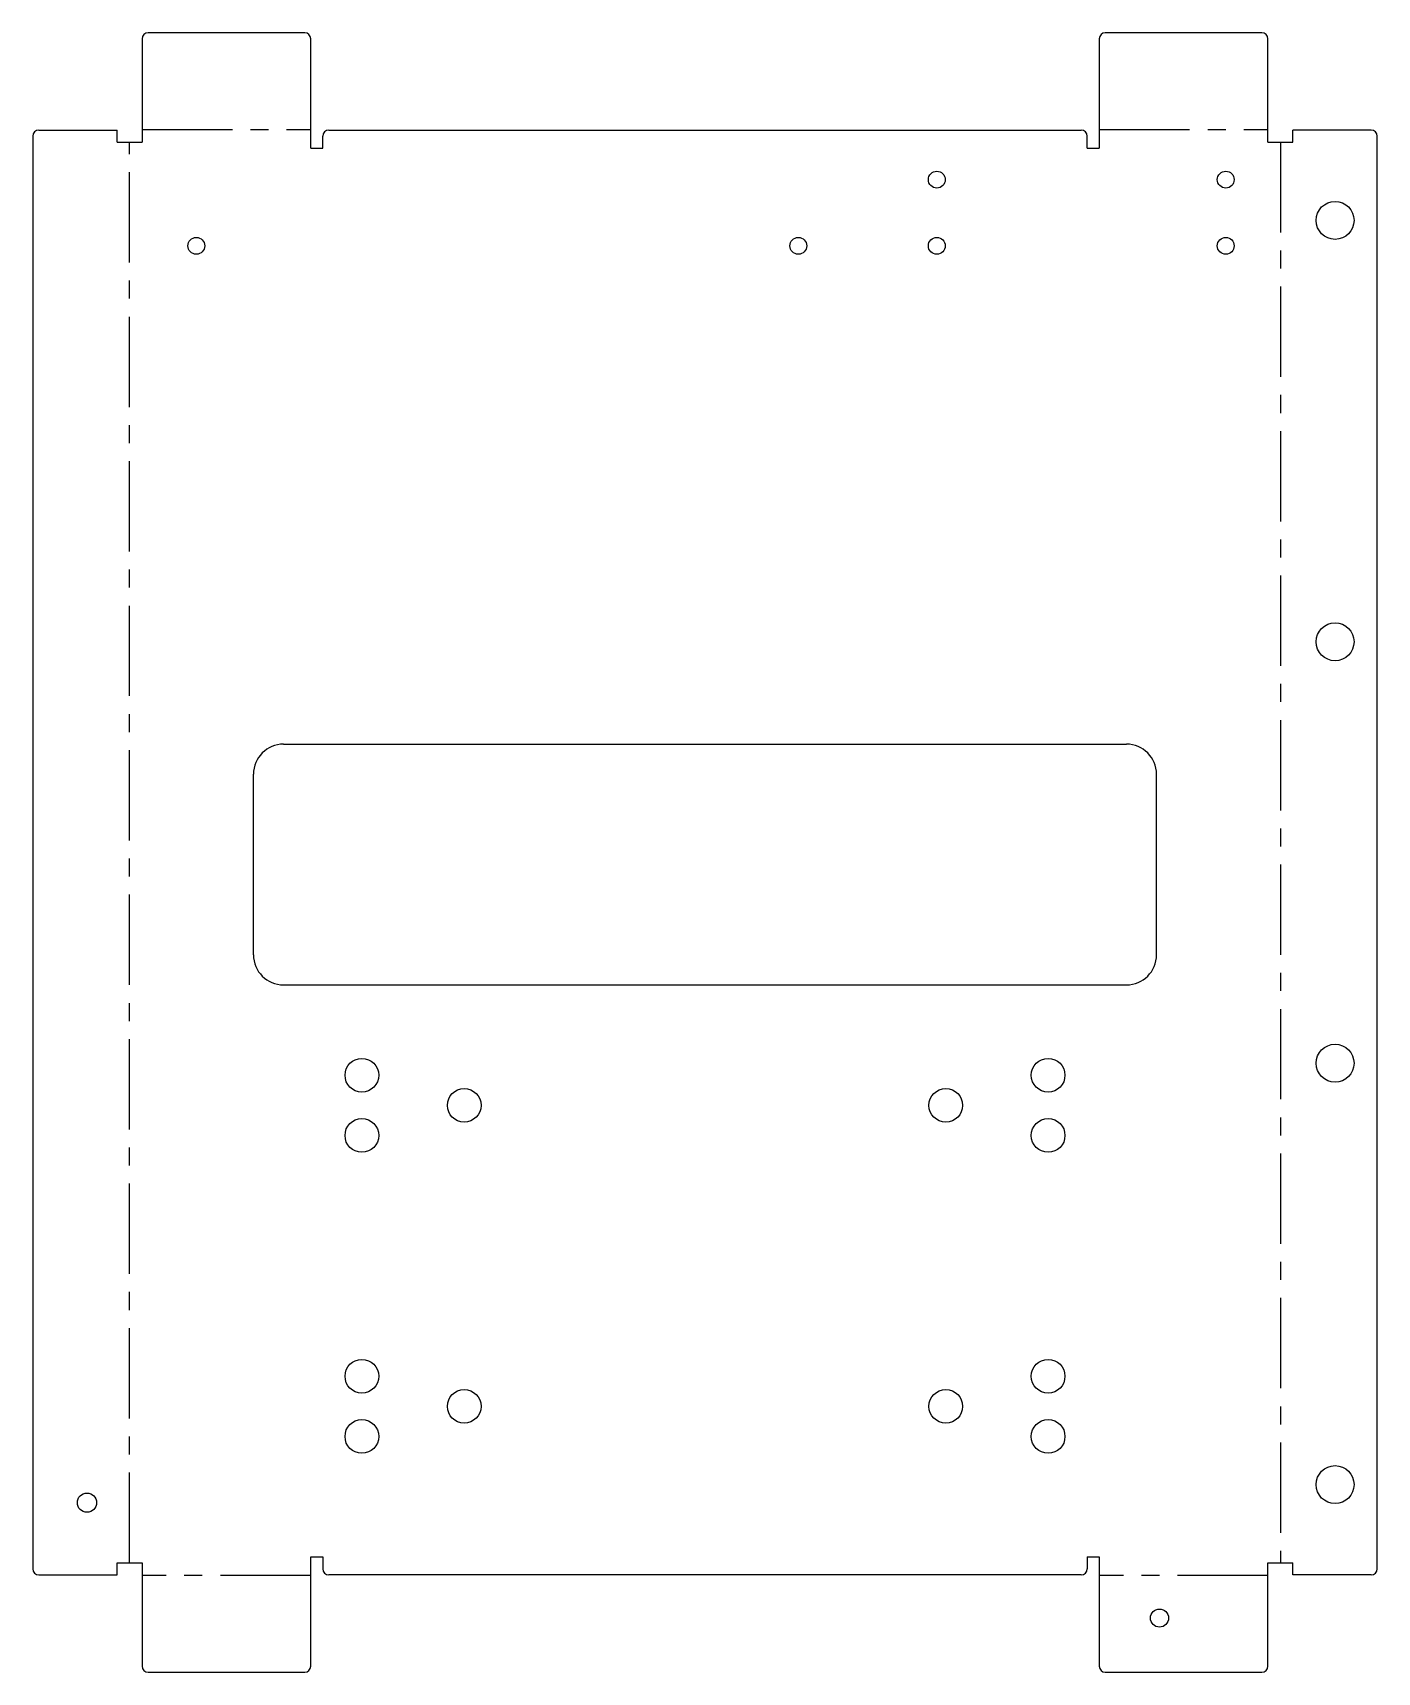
# Model space of a CAD drawing. Extents: x -46 to 177, y -14 to 258.
import ezdxf

# ---------------------------------------------------------------- set-up
doc = ezdxf.new("R2010")
doc.units = 0
doc.header["$MEASUREMENT"] = 0
doc.linetypes.add('AXES', pattern=[24, 15, -3, 3, -3])
doc.layers.get('0').update_dxf_attribs({"linetype": 'CONTINUOUS'})

msp = doc.modelspace()

# ---------------------------------------------------------------- linework, layer by layer
at = {"color": 7, "ltscale": 0.429085}
for p, q in [((-28, 257.326838), (-28, 240.163419)), ((159, 240.163419), (159, 257.326838)), ((-28, 4.163419), (-28, -13)), ((159, -13), (159, 4.163419))]:
    msp.add_line(p, q, dxfattribs=at)
at = {"color": 7}
for p, q in [((-1, 258.326838), (-27, 258.326838)), ((158, 258.326838), (132, 258.326838)), ((-46.163419, 241.163419), (-46.163419, 3.163419)), ((3, 242.163419), (128, 242.163419)), ((177.163419, 3.163419), (177.163419, 241.163419)), ((-4.5, 140.163419), (135.5, 140.163419)), ((-9.5, 105.163419), (-9.5, 135.163419)), ((140.5, 105.163419), (140.5, 135.163419)), ((-4.5, 100.163419), (135.5, 100.163419)), ((128, 2.163419), (3, 2.163419)), ((-27, -14), (-1, -14)), ((132, -14), (158, -14))]:
    msp.add_line(p, q, dxfattribs=at)
at = {"color": 7, "ltscale": 0.454085}
for p, q in [((0, 239.163419), (0, 257.326838)), ((131, 257.326838), (131, 239.163419)), ((0, -13), (0, 5.163419)), ((131, 5.163419), (131, -13))]:
    msp.add_line(p, q, dxfattribs=at)
at = {"color": 7, "ltscale": 0.325}
for p, q in [((-45.163419, 242.163419), (-32.163419, 242.163419)), ((176.163419, 242.163419), (163.163419, 242.163419)), ((-45.163419, 2.163419), (-32.163419, 2.163419)), ((176.163419, 2.163419), (163.163419, 2.163419))]:
    msp.add_line(p, q, dxfattribs=at)
at = {"color": 7, "ltscale": 0.05}
for p, q in [((-32.163419, 240.163419), (-32.163419, 242.163419)), ((2, 239.163419), (2, 241.163419)), ((129, 239.163419), (129, 241.163419)), ((163.163419, 240.163419), (163.163419, 242.163419)), ((0, 239.163419), (2, 239.163419)), ((129, 239.163419), (131, 239.163419)), ((-32.163419, 2.163419), (-32.163419, 4.163419)), ((0, 5.163419), (2, 5.163419)), ((2, 5.163419), (2, 3.163419)), ((129, 5.163419), (129, 3.163419)), ((129, 5.163419), (131, 5.163419)), ((163.163419, 2.163419), (163.163419, 4.163419))]:
    msp.add_line(p, q, dxfattribs=at)
at = {"color": 7, "ltscale": 0.104085}
for p, q in [((-32.163419, 240.163419), (-28, 240.163419)), ((159, 240.163419), (163.163419, 240.163419)), ((-32.163419, 4.163419), (-28, 4.163419)), ((159, 4.163419), (163.163419, 4.163419))]:
    msp.add_line(p, q, dxfattribs=at)
at = {"color": 1, "linetype": 'AXES'}
for p, q in [((-30.08171, 4.163419), (-30.08171, 240.163419)), ((-28, 242.245129), (0, 242.245129)), ((131, 242.245129), (159, 242.245129)), ((161.08171, 240.163419), (161.08171, 4.163419)), ((0, 2.08171), (-28, 2.08171)), ((159, 2.08171), (131, 2.08171))]:
    msp.add_line(p, q, dxfattribs=at)
at = {"color": 7}
for centre, radius in [((103.999348, 233.930754), 1.4), ((151.999348, 233.930754), 1.4), ((170.163419, 227.163419), 3.15), ((-19.000652, 222.930754), 1.4), ((80.999348, 222.930754), 1.4), ((103.999348, 222.930754), 1.4), ((151.999348, 222.930754), 1.4), ((170.163419, 157.163419), 3.15), ((170.163419, 87.163419), 3.15), ((8.5, 85.163419), 2.8), ((122.5, 85.163419), 2.8), ((25.5, 80.163419), 2.8), ((105.5, 80.163419), 2.8), ((8.5, 75.163419), 2.8), ((122.5, 75.163419), 2.8), ((8.5, 35.163419), 2.8), ((122.5, 35.163419), 2.8), ((25.5, 30.163419), 2.8), ((105.5, 30.163419), 2.8), ((8.5, 25.163419), 2.8), ((122.5, 25.163419), 2.8), ((170.163419, 17.163419), 3.15), ((-37.16323, 14.163037), 1.6), ((141, -5), 1.5)]:
    msp.add_circle(centre, radius, dxfattribs=at)
for centre, radius, start, end in [((-27, 257.326838), 1, 90, 180), ((-1, 257.326838), 1, 0, 90), ((132, 257.326838), 1, 90, 180), ((158, 257.326838), 1, 0, 90), ((-45.163419, 241.163419), 1, 90, 180), ((3, 241.163419), 1, 90, 180), ((128, 241.163419), 1, 360, 90), ((176.163419, 241.163419), 1, 360, 89.99999), ((-4.5, 135.163419), 5, 90, 180), ((135.5, 135.163419), 5, 0, 90), ((-4.5, 105.163419), 5, 180, 270), ((135.5, 105.163419), 5, 270, 360), ((-45.163419, 3.163419), 1, 180, 270), ((3, 3.163419), 1, 180, 270), ((128, 3.163419), 1, 270, 0), ((176.163419, 3.163419), 1, 270, 0), ((-27, -13), 1, 180, 270), ((-1, -13), 1, 270, 0), ((132, -13), 1, 180, 270), ((158, -13), 1, 270, 0)]:
    msp.add_arc(centre, radius, start, end, dxfattribs=at)

doc.saveas('drawing.dxf')
